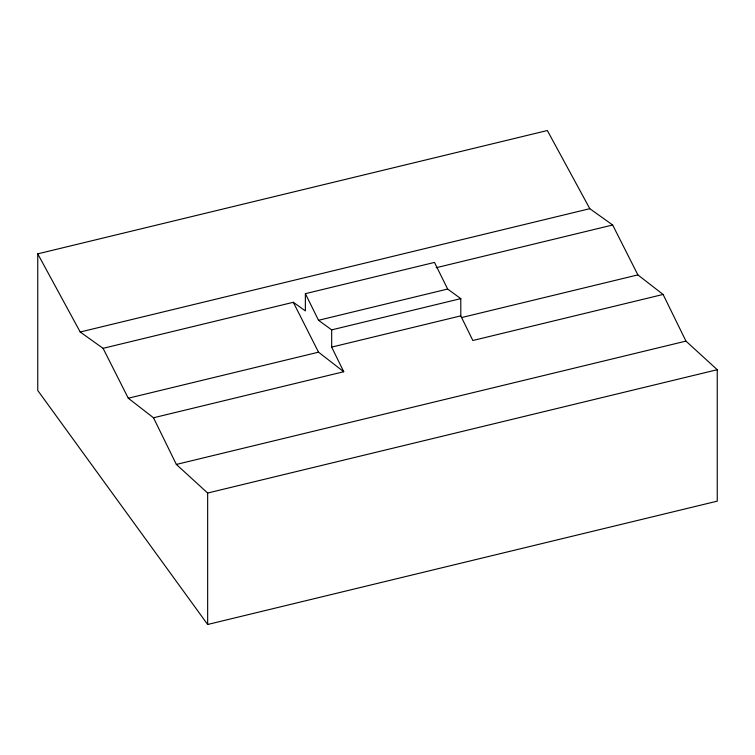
<?xml version="1.0" encoding="UTF-8"?>
<svg xmlns="http://www.w3.org/2000/svg" width="755" height="755" viewBox="0 0 755 755"><rect width="100%" height="100%" fill="white"/><g stroke="black" fill="none" stroke-linecap="round" stroke-linejoin="round"><path stroke-width="1.13" d="M37.75 253.85L547.347 130.521L589.806 208.682L612.673 224.999L637.881 274.895L663.098 294.45L685.955 341.109L717.25 369.714L717.25 501.15L207.653 624.479L37.75 390.467L37.75 253.85L80.209 332.011L103.076 348.329L128.284 398.225L153.491 417.779L176.359 464.438L207.653 493.034L207.653 624.479M80.209 332.011L589.806 208.682M103.076 348.329L293.317 302.293L305.379 310.9L305.379 293.667L434.493 262.419L447.639 289.042L460.786 298.631L460.786 315.864L472.847 340.496L663.098 294.45M436.182 267.714L612.673 224.999M305.379 293.667L318.525 320.29L447.639 289.042M318.525 320.29L331.671 329.878L460.786 298.631M153.491 417.779L343.742 371.734L331.671 347.111L460.786 315.864M128.284 398.225L318.525 352.179L343.742 371.734M461.39 317.61L637.881 274.895M176.359 464.438L685.955 341.109M207.653 493.034L717.25 369.714M293.317 302.293L318.525 352.179M331.671 329.878L331.671 347.111"/></g></svg>
